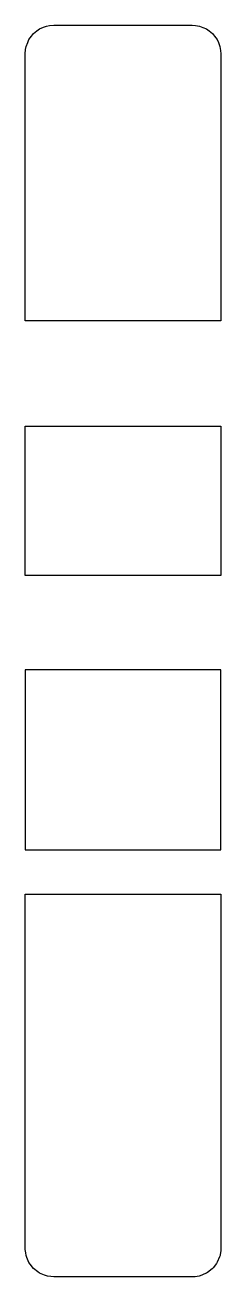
# Model space of a CAD drawing. Header units: metres. Extents: x 2.4 to 16, y -16 to 71.
import ezdxf

# ---------------------------------------------------------------- set-up
doc = ezdxf.new("R2010")
doc.units = ezdxf.units.M

msp = doc.modelspace()

# ---------------------------------------------------------------- linework, layer by layer
for p, q in [((2.986, 70.414), (3.223, 70.596)), ((3.223, 70.596), (3.4, 70.732)), ((3.4, 70.732), (3.676, 70.846)), ((3.676, 70.846), (3.882, 70.932)), ((3.882, 70.932), (4.104, 70.961)), ((4.104, 70.961), (4.4, 71)), ((4.4, 71), (10.539, 71)), ((10.539, 71), (13.286, 71)), ((13.286, 71), (14, 71)), ((14, 71), (14.238, 70.969)), ((14.238, 70.969), (14.518, 70.932)), ((14.518, 70.932), (14.739, 70.84)), ((14.739, 70.84), (15, 70.732)), ((15, 70.732), (15.191, 70.586)), ((15.191, 70.586), (15.414, 70.414)), ((2.468, 69.518), (2.582, 69.794)), ((2.582, 69.794), (2.668, 70)), ((2.668, 70), (2.85, 70.237)), ((2.85, 70.237), (2.986, 70.414)), ((15.414, 70.414), (15.56, 70.224)), ((15.56, 70.224), (15.732, 70)), ((15.732, 70), (15.824, 69.778)), ((15.824, 69.778), (15.932, 69.518)), ((2.4, 69), (2.439, 69.296)), ((2.4, 66.182), (2.4, 69)), ((2.439, 69.296), (2.468, 69.518)), ((15.932, 69.518), (15.969, 69.238)), ((15.969, 69.238), (16, 69)), ((16, 69), (16, 66.572)), ((16, 69), (16, 69)), ((2.4, 65.942), (2.4, 66.182)), ((16, 66.572), (16, 66.167)), ((16, 66.167), (16, 65.734)), ((2.4, 65.672), (2.4, 65.942)), ((2.4, 65.397), (2.4, 65.672)), ((2.4, 51.451), (2.4, 65.397)), ((16, 65.734), (16, 65.312)), ((16, 65.312), (16, 51.576)), ((2.4, 51.425), (2.4, 51.451)), ((2.4, 51.393), (2.4, 51.425)), ((2.4, 51.36), (2.4, 51.393)), ((2.4, 51.328), (2.4, 51.36)), ((16, 51.576), (16, 51.519)), ((16, 51.519), (16, 51.451)), ((16, 51.451), (16, 50.439)), ((2.4, 51.301), (2.4, 51.328)), ((2.4, 51.047), (2.4, 51.301)), ((2.4, 50.439), (2.4, 51.047)), ((13.878, 50.439), (2.4, 50.439)), ((16, 50.439), (13.878, 50.439)), ((2.4, 42.393), (2.4, 43.13)), ((2.4, 43.13), (4.522, 43.13)), ((4.522, 43.13), (16, 43.13)), ((16, 43.13), (16, 41.779)), ((2.4, 41.779), (2.4, 42.393)), ((2.4, 38.162), (2.4, 41.779)), ((16, 41.779), (16, 39.076)), ((16, 39.076), (16, 34.851)), ((16, 39.076), (16, 39.076)), ((2.4, 34.851), (2.4, 38.162)), ((2.4, 33.89), (2.4, 34.851)), ((16, 34.851), (16, 32.738)), ((2.4, 32.738), (2.4, 33.89)), ((5.718, 32.738), (2.4, 32.738)), ((16, 32.738), (5.718, 32.738)), ((12.682, 26.19), (2.4, 26.19)), ((2.4, 26.19), (2.4, 25.251)), ((16, 26.19), (12.682, 26.19)), ((16, 24.078), (16, 26.19)), ((2.4, 25.251), (2.4, 24.078)), ((2.4, 24.078), (2.4, 21.188)), ((16, 19.262), (16, 24.078)), ((2.4, 21.188), (2.4, 19.262)), ((2.4, 19.262), (2.4, 16.727)), ((16, 13.685), (16, 19.262)), ((16, 19.262), (16, 19.262)), ((2.4, 16.727), (2.4, 13.685)), ((2.4, 13.685), (11.158, 13.685)), ((11.158, 13.685), (16, 13.685)), ((2.4, 8.092), (2.4, 10.602)), ((2.4, 10.602), (7.242, 10.602)), ((7.242, 10.602), (16, 10.602)), ((16, 10.602), (16, 7.659)), ((2.4, 7.384), (2.4, 8.092)), ((2.4, 7.348), (2.4, 7.384)), ((2.4, 0.917), (2.4, 7.348)), ((16, 7.659), (16, 3.742)), ((16, 3.742), (16, -6.945)), ((2.4, 0.529), (2.4, 0.917)), ((2.4, 0.172), (2.4, 0.529)), ((2.4, -0.123), (2.4, 0.172)), ((2.4, -6.358), (2.4, -0.123)), ((2.4, -6.808), (2.4, -6.358)), ((2.4, -6.972), (2.4, -6.808)), ((16, -6.945), (16, -7.556)), ((2.4, -13.975), (2.4, -6.972)), ((16, -7.556), (16, -8.225)), ((16, -8.225), (16, -8.897)), ((16, -8.897), (16, -8.974)), ((16, -8.974), (16, -9.047)), ((16, -9.047), (16, -9.682)), ((16, -9.682), (16, -9.755)), ((16, -9.682), (16, -9.682)), ((16, -9.755), (16, -10.315)), ((16, -10.315), (16, -10.774)), ((16, -10.774), (16, -14)), ((2.4, -14), (2.4, -13.975)), ((2.406, -14.099), (2.4, -14)), ((2.443, -14.325), (2.406, -14.099)), ((2.468, -14.518), (2.443, -14.325)), ((2.519, -14.64), (2.468, -14.518)), ((2.668, -15), (2.519, -14.64)), ((15.896, -14.612), (15.746, -14.974)), ((15.935, -14.505), (15.896, -14.612)), ((15.946, -14.446), (15.935, -14.505)), ((15.968, -14.329), (15.946, -14.446)), ((15.99, -14.159), (15.968, -14.329)), ((16, -14), (15.99, -14.159)), ((2.749, -15.105), (2.668, -15)), ((2.986, -15.414), (2.749, -15.105)), ((3.295, -15.652), (2.986, -15.414)), ((3.401, -15.733), (3.295, -15.652)), ((15.388, -15.439), (15.069, -15.683)), ((15.45, -15.374), (15.388, -15.439)), ((15.691, -15.06), (15.45, -15.374)), ((15.746, -14.974), (15.691, -15.06)), ((3.76, -15.881), (3.401, -15.733)), ((3.882, -15.932), (3.76, -15.881)), ((3.956, -15.942), (3.882, -15.932)), ((4.186, -15.979), (3.956, -15.942)), ((4.4, -16), (4.186, -15.979)), ((10.18, -16), (4.4, -16)), ((14, -16), (10.18, -16)), ((14.203, -15.983), (14, -16)), ((14.478, -15.94), (14.203, -15.983)), ((14.551, -15.922), (14.478, -15.94)), ((14.927, -15.766), (14.551, -15.922)), ((14.998, -15.733), (14.927, -15.766)), ((15.069, -15.683), (14.998, -15.733))]:
    msp.add_line(p, q)

doc.saveas('drawing.dxf')
